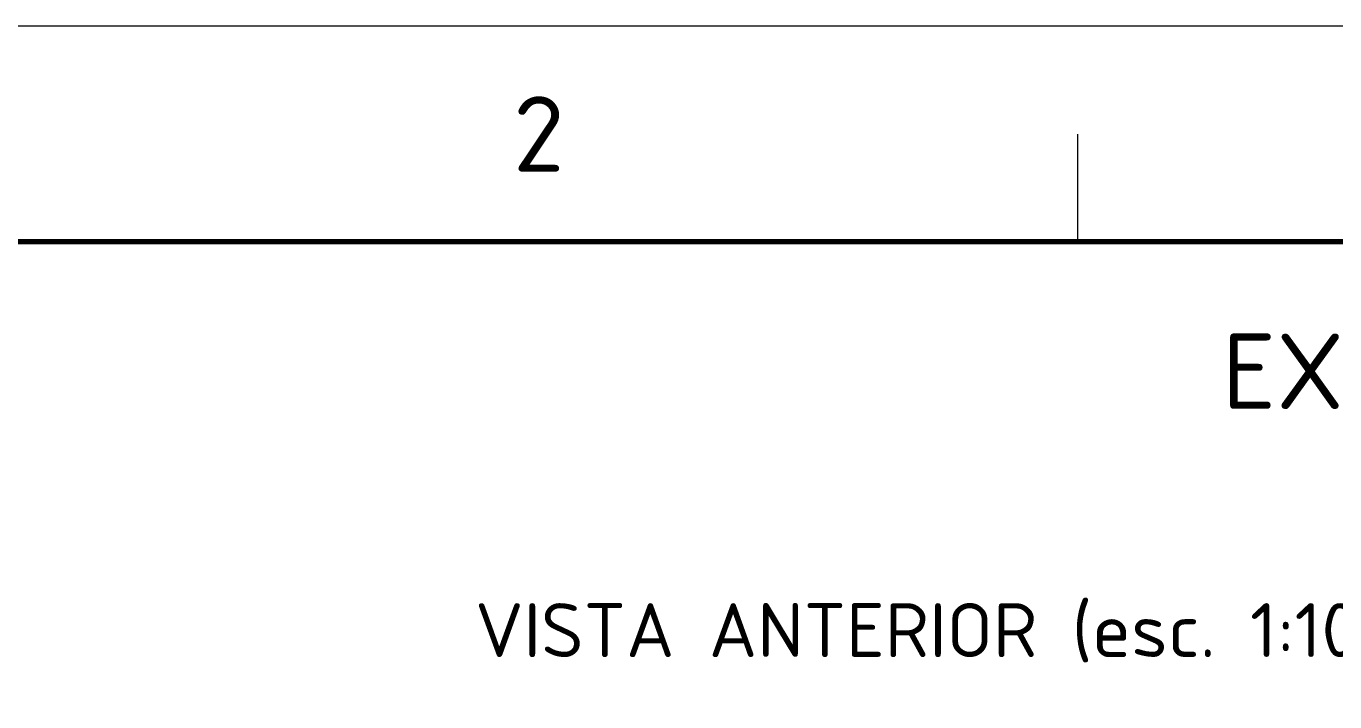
# Model space of a CAD drawing. Header units: millimetres. Extents: x 0 to 420, y 0 to 297.
# Drawn here: x 61.2 to 121.9, y 265.7 to 297 of the extents above; entities that cross this region are included whole.
import ezdxf
from ezdxf.enums import TextEntityAlignment as Align

# ---------------------------------------------------------------- set-up
doc = ezdxf.new("R2010")
doc.units = ezdxf.units.MM
for name, color, linetype, lineweight in [('06-TEXTO', 7, 'CONTINUOUS', 25), ('07-RECUADRO', 7, 'CONTINUOUS', 70), ('08-FINA', 5, 'CONTINUOUS', 18)]:
    doc.layers.add(name, color=color, linetype=linetype, lineweight=lineweight)
doc.styles.add('ISO3098', font='isocpeur.ttf')

msp = doc.modelspace()

# ---------------------------------------------------------------- linework, layer by layer
at = {"layer": '07-RECUADRO'}
msp.add_lwpolyline([(25, 10), (410, 10), (410, 287), (25, 287)], close=True, dxfattribs=at)
at = {"layer": '08-FINA'}
msp.add_line((110, 287), (110, 292), dxfattribs=at)
msp.add_lwpolyline([(0, 0), (420, 0), (420, 297), (0, 297)], close=True, dxfattribs=at)

# ---------------------------------------------------------------- texts
at = {"layer": '06-TEXTO', "style": 'ISO3098'}
for s, height, p in [('2', 3.5, (85, 292)), ('EXTINTOR SUSTITUTO PARA EXTINTOR ABC 70 KG SOBRE RUEDAS (IRAM 3517-2:2020 9.4.5)', 3.5, (217.5, 281)), ('VISTA ANTERIOR (esc. 1:10)', 2.5, (103, 269))]:
    msp.add_text(s, height=height, dxfattribs=at).set_placement(p, align=Align.MIDDLE_CENTER)

doc.saveas('drawing.dxf')
